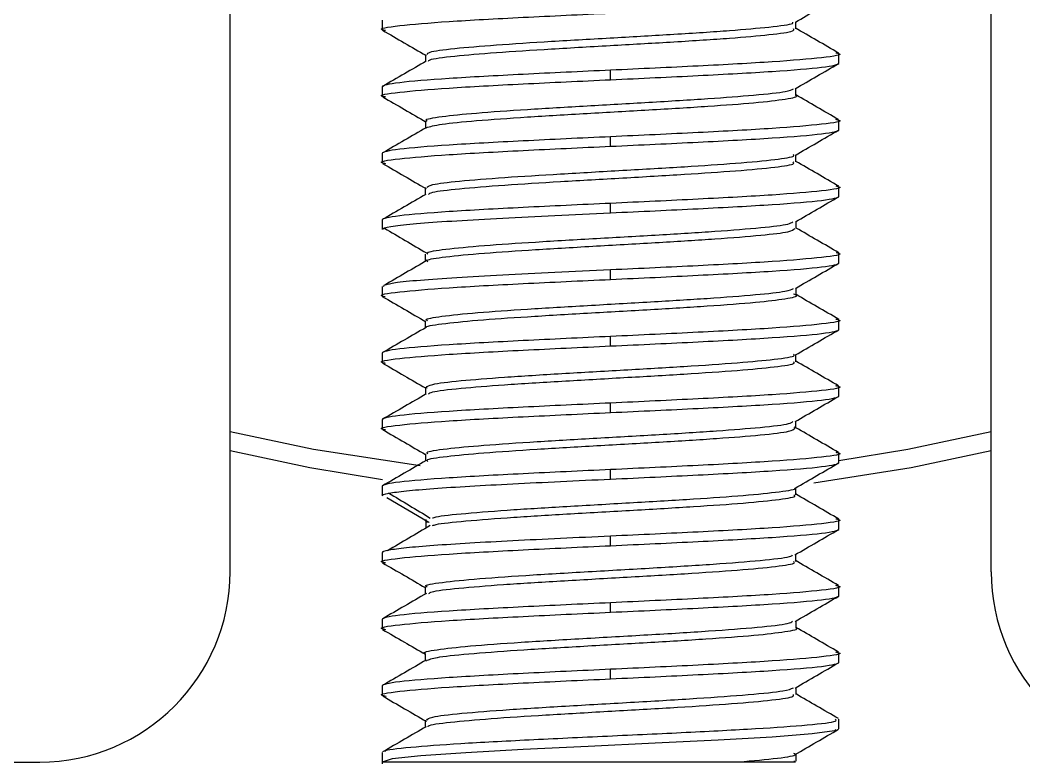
# Model space of a CAD drawing. Header units: millimetres. Extents: x 2 to 418, y 2 to 295.
# Drawn here: x 251.463 to 253.221, y 73.921 to 75.224 of the extents above; entities that cross this region are included whole.
import ezdxf

# ---------------------------------------------------------------- set-up
doc = ezdxf.new("R2010")
doc.units = ezdxf.units.MM

msp = doc.modelspace()

# ---------------------------------------------------------------- linework, layer by layer
at = {"color": 7, "linetype": 'Continuous', "lineweight": 25}
for p, q in [((251.83051, 74.25731), (251.83051, 78.42398)), ((253.16384, 74.25731), (253.16384, 78.42398)), ((252.09718, 75.22397), (252.09718, 75.20731)), ((252.82189, 75.20888), (252.82189, 75.22133)), ((252.1726, 75.16404), (252.1726, 75.15152)), ((252.89718, 75.14898), (252.89718, 75.16564)), ((252.49718, 75.11981), (252.49718, 75.13648)), ((252.09718, 75.10731), (252.09718, 75.09064)), ((252.82169, 75.0922), (252.82169, 75.10471)), ((252.17261, 75.04741), (252.17261, 75.03495)), ((252.89718, 75.03231), (252.89718, 75.04898)), ((252.49718, 75.00314), (252.49718, 75.01981)), ((252.09718, 74.99064), (252.09718, 74.97398)), ((252.82187, 74.97561), (252.82187, 74.98813)), ((252.17232, 74.93082), (252.17232, 74.91826)), ((252.89718, 74.91564), (252.89718, 74.93231)), ((252.49718, 74.88648), (252.49718, 74.90314)), ((252.09718, 74.87398), (252.09718, 74.85731)), ((252.82212, 74.85893), (252.82212, 74.87144)), ((252.1723, 74.81396), (252.1723, 74.80125)), ((252.89718, 74.79898), (252.89718, 74.81564)), ((252.49718, 74.76981), (252.49718, 74.78648)), ((252.09718, 74.75731), (252.09718, 74.74064)), ((252.09892, 74.75905), (252.10003, 74.75731)), ((252.82212, 74.7422), (252.82212, 74.75478)), ((252.17231, 74.69731), (252.17231, 74.68481)), ((252.89718, 74.68231), (252.89718, 74.69898)), ((252.49718, 74.65314), (252.49718, 74.66981)), ((252.09718, 74.64064), (252.09718, 74.62398)), ((252.82189, 74.62549), (252.82189, 74.638)), ((252.89718, 74.56564), (252.89718, 74.58231)), ((252.1726, 74.58071), (252.1726, 74.56819)), ((252.17589, 74.57899), (252.17288, 74.57981)), ((252.49718, 74.53648), (252.49718, 74.55314)), ((252.09718, 74.52398), (252.09718, 74.50731)), ((252.82169, 74.50891), (252.82169, 74.52137)), ((252.82138, 74.50979), (252.8185, 74.51058)), ((252.17261, 74.4641), (252.17261, 74.4516)), ((252.89718, 74.44898), (252.89718, 74.46564)), ((252.49718, 74.41981), (252.49718, 74.43648)), ((252.09718, 74.40731), (252.09718, 74.39064)), ((252.82187, 74.39224), (252.82187, 74.4048)), ((252.17876, 74.34376), (252.10521, 74.38713)), ((252.17332, 74.34891), (252.17332, 74.3354)), ((252.89154, 74.35033), (252.89718, 74.34898)), ((252.89718, 74.33231), (252.89718, 74.34898)), ((252.49718, 74.30314), (252.49718, 74.31981)), ((252.09718, 74.29064), (252.09718, 74.27398)), ((252.82187, 74.27555), (252.82187, 74.28813)), ((252.10315, 74.27255), (252.09718, 74.27398)), ((252.17227, 74.23067), (252.17227, 74.21824)), ((252.89129, 74.23372), (252.89718, 74.23231)), ((252.89718, 74.21564), (252.89718, 74.23231)), ((252.49718, 74.18648), (252.49718, 74.20314)), ((252.09718, 74.17398), (252.09718, 74.15731)), ((252.82203, 74.15896), (252.82203, 74.17138)), ((252.10342, 74.15582), (252.09718, 74.15731)), ((252.17251, 74.11406), (252.17251, 74.10169)), ((252.89115, 74.11709), (252.89718, 74.11564)), ((252.89718, 74.09898), (252.89718, 74.11564)), ((252.17514, 74.10064), (252.17304, 74.10173)), ((252.49718, 74.06981), (252.49718, 74.08648)), ((252.09718, 74.05731), (252.09718, 74.04064)), ((252.82195, 74.0422), (252.82195, 74.05468)), ((252.17223, 73.99739), (252.17223, 73.9848)), ((252.89718, 73.98231), (252.89718, 73.99898)), ((252.09718, 73.94065), (252.09718, 73.92064)), ((252.82193, 73.92559), (252.82193, 73.93817)), ((250.76384, 73.92398), (251.49718, 73.92398)), ((252.82054, 73.92398), (252.81822, 73.92567))]:
    msp.add_line(p, q, dxfattribs=at)
at = {"color": 7, "linetype": 'Continuous', "lineweight": 25, "flags": 128}
for points in [[(251.83051, 74.50352), (251.97655, 74.47222), (252.16326, 74.44372)], [(252.89718, 74.45235), (253.0178, 74.47222), (253.16384, 74.50352)], [(252.09774, 74.41861), (251.97043, 74.43945), (251.83051, 74.46924)], [(253.16384, 74.46924), (253.02392, 74.43945), (252.85339, 74.41286)], [(252.89176, 73.98082), (252.88949, 73.97866), (252.84994, 73.9732), (252.78002, 73.96773), (252.68573, 73.96226), (252.57521, 73.95679), (252.45797, 73.95132), (252.3441, 73.94585), (252.24342, 73.94038), (252.16459, 73.93491), (252.1144, 73.92945), (252.09718, 73.92398), (252.09718, 73.92398)]]:
    msp.add_lwpolyline(points, dxfattribs=at)
at = {"color": 7, "linetype": 'Continuous', "lineweight": 25}
for centre, start, end in [((251.49718, 74.25731), 270, 0), ((253.49718, 74.25731), 180, 270)]:
    msp.add_arc(centre, 0.33333, start, end, dxfattribs=at)
for points, knots in [([(252.82073, 75.22066), (252.83341, 75.22801), (252.85877, 75.24273), (252.88414, 75.25744), (252.89683, 75.26479)], [0, 0, 0, 0, 0.499896, 1, 1, 1, 1]), ([(252.10287, 75.20595), (252.1007, 75.2064), (252.08695, 75.20929), (252.12138, 75.2146), (252.20607, 75.22189), (252.34034, 75.22919), (252.4449, 75.23405), (252.49718, 75.23648)], [0, 0, 0, 0, 0.0446422, 0.2834817, 0.5223211, 0.7611606, 1, 1, 1, 1]), ([(252.17617, 75.16394), (252.17638, 75.16536), (252.17692, 75.16892), (252.21881, 75.17455), (252.29392, 75.18085), (252.39174, 75.18713), (252.50192, 75.19342), (252.61169, 75.1997), (252.70844, 75.20596), (252.77883, 75.21226), (252.81713, 75.21713), (252.81672, 75.21996), (252.81662, 75.22066)], [0, 0, 0, 0, 0.0750839, 0.1887145, 0.297284, 0.4087439, 0.520806, 0.6289147, 0.7426903, 0.8502826, 0.9631742, 1, 1, 1, 1]), ([(252.09769, 75.20648), (252.11037, 75.19913), (252.13572, 75.18442), (252.16107, 75.1697), (252.17375, 75.16234)], [0, 0, 0, 0, 0.50010903, 1, 1, 1, 1]), ([(252.17812, 75.15235), (252.17848, 75.15319), (252.17975, 75.15617), (252.21933, 75.16122), (252.29377, 75.16752), (252.39178, 75.17379), (252.50189, 75.18008), (252.61174, 75.18637), (252.70828, 75.19263), (252.77941, 75.19892), (252.81956, 75.20435), (252.81803, 75.20773), (252.81747, 75.20897)], [0, 0, 0, 0, 0.0443167, 0.1581616, 0.266936, 0.3786062, 0.4908796, 0.5991923, 0.7131826, 0.8209779, 0.9340825, 1, 1, 1, 1]), ([(252.89664, 75.16645), (252.88393, 75.17382), (252.85854, 75.18854), (252.83314, 75.20328), (252.82045, 75.21065)], [0, 0, 0, 0, 0.5001912, 1, 1, 1, 1]), ([(252.89159, 75.16698), (252.89371, 75.16653), (252.90739, 75.16366), (252.87295, 75.15835), (252.78829, 75.15106), (252.65401, 75.14377), (252.54945, 75.13891), (252.49718, 75.13648)], [0, 0, 0, 0, 0.0438341, 0.2828756, 0.5219171, 0.7609585, 1, 1, 1, 1]), ([(252.17406, 75.15237), (252.16138, 75.14501), (252.13599, 75.13026), (252.11061, 75.11554), (252.09791, 75.10817)], [0, 0, 0, 0, 0.4998179, 1, 1, 1, 1]), ([(252.49718, 75.11981), (252.54954, 75.12224), (252.60187, 75.12467), (252.69862, 75.12953), (252.74299, 75.13196), (252.81704, 75.13682), (252.84669, 75.13925), (252.88676, 75.14412), (252.89718, 75.14655), (252.89718, 75.14898)], [0, 0, 0, 0, 0.25, 0.25, 0.5, 0.5, 0.75, 0.75, 1, 1, 1, 1]), ([(252.82043, 75.10398), (252.8331, 75.11133), (252.85844, 75.12605), (252.8838, 75.14076), (252.89648, 75.14812)], [0, 0, 0, 0, 0.4998799, 1, 1, 1, 1]), ([(252.49718, 75.13648), (252.44482, 75.13405), (252.39248, 75.13162), (252.29573, 75.12675), (252.25136, 75.12432), (252.17731, 75.11946), (252.14766, 75.11703), (252.10759, 75.11217), (252.09718, 75.10974), (252.09718, 75.10731)], [0, 0, 0, 0, 0.25, 0.25, 0.5, 0.5, 0.75, 0.75, 1, 1, 1, 1]), ([(252.10326, 75.08919), (252.10093, 75.08967), (252.08693, 75.09259), (252.12131, 75.09794), (252.20609, 75.10523), (252.34034, 75.11252), (252.4449, 75.11738), (252.49718, 75.11981)], [0, 0, 0, 0, 0.0475767, 0.2856825, 0.5237884, 0.7618942, 1, 1, 1, 1]), ([(252.17585, 75.04732), (252.17486, 75.04784), (252.16979, 75.05051), (252.1973, 75.05524), (252.25864, 75.06154), (252.34793, 75.0678), (252.45481, 75.0741), (252.56633, 75.08038), (252.66959, 75.08665), (252.75277, 75.09294), (252.80713, 75.09872), (252.81435, 75.10244), (252.81741, 75.10402)], [0, 0, 0, 0, 0.0274833, 0.141336, 0.249099, 0.3618012, 0.4724534, 0.5818172, 0.6952279, 0.8026965, 0.9163202, 1, 1, 1, 1]), ([(252.17407, 75.03564), (252.18086, 75.03776), (252.19418, 75.04193), (252.25959, 75.0482), (252.34769, 75.05447), (252.45485, 75.06076), (252.56641, 75.06704), (252.66921, 75.07331), (252.75416, 75.07961), (252.80615, 75.08586), (252.82723, 75.09012), (252.82137, 75.09223), (252.82121, 75.09228)], [0, 0, 0, 0, 0.1123814, 0.2202453, 0.333053, 0.4438088, 0.553275, 0.6667919, 0.7743611, 0.8880912, 0.9969503, 1, 1, 1, 1]), ([(252.89641, 75.04987), (252.88371, 75.05724), (252.85881, 75.07169), (252.8339, 75.08615), (252.82169, 75.09324)], [0, 0, 0, 0, 0.50970065, 1, 1, 1, 1]), ([(252.09802, 75.08971), (252.1107, 75.08236), (252.13606, 75.06765), (252.16141, 75.05293), (252.17408, 75.04557)], [0, 0, 0, 0, 0.5001325, 1, 1, 1, 1]), ([(252.8912, 75.05041), (252.89348, 75.04993), (252.90741, 75.04702), (252.87302, 75.04169), (252.78827, 75.03439), (252.65401, 75.0271), (252.54945, 75.02224), (252.49718, 75.01981)], [0, 0, 0, 0, 0.0467766, 0.2850825, 0.5233883, 0.7616942, 1, 1, 1, 1]), ([(252.17393, 75.03572), (252.16124, 75.02835), (252.13586, 75.01361), (252.11048, 74.99889), (252.09778, 74.99152)], [0, 0, 0, 0, 0.49984123, 1, 1, 1, 1]), ([(252.49718, 75.00314), (252.54954, 75.00557), (252.60187, 75.008), (252.69862, 75.01287), (252.74299, 75.0153), (252.81704, 75.02016), (252.84669, 75.02259), (252.88676, 75.02745), (252.89718, 75.02988), (252.89718, 75.03231)], [0, 0, 0, 0, 0.25, 0.25, 0.5, 0.5, 0.75, 0.75, 1, 1, 1, 1]), ([(252.8203, 74.98722), (252.83297, 74.99458), (252.85833, 75.0093), (252.8837, 75.02401), (252.89639, 75.03137)], [0, 0, 0, 0, 0.49985828, 1, 1, 1, 1]), ([(252.49718, 75.01981), (252.44482, 75.01738), (252.39248, 75.01495), (252.29573, 75.01009), (252.25136, 75.00766), (252.17731, 75.0028), (252.14766, 75.00037), (252.10759, 74.9955), (252.09718, 74.99307), (252.09718, 74.99064)], [0, 0, 0, 0, 0.25, 0.25, 0.5, 0.5, 0.75, 0.75, 1, 1, 1, 1]), ([(252.10317, 74.97254), (252.10088, 74.97302), (252.08694, 74.97593), (252.12132, 74.98127), (252.20608, 74.98856), (252.34034, 74.99585), (252.4449, 75.00071), (252.49718, 75.00314)], [0, 0, 0, 0, 0.0469337, 0.2852002, 0.5234668, 0.7617334, 1, 1, 1, 1]), ([(252.17525, 74.93072), (252.17678, 74.93249), (252.18007, 74.9363), (252.22954, 74.94222), (252.30687, 74.94847), (252.40864, 74.95477), (252.51935, 74.96105), (252.6273, 74.96733), (252.72164, 74.97362), (252.78812, 74.97988), (252.82124, 74.98503), (252.81814, 74.98805), (252.81713, 74.98903)], [0, 0, 0, 0, 0.0908567, 0.195346, 0.3057049, 0.4117594, 0.5196665, 0.6290977, 0.7339777, 0.8446878, 0.949546, 1, 1, 1, 1]), ([(252.09772, 74.97306), (252.11042, 74.96571), (252.1358, 74.951), (252.16118, 74.93628), (252.17386, 74.92892)], [0, 0, 0, 0, 0.5001446, 1, 1, 1, 1]), ([(252.1782, 74.91885), (252.17955, 74.92013), (252.18303, 74.92345), (252.2299, 74.92888), (252.30678, 74.93514), (252.40866, 74.94144), (252.51934, 74.94771), (252.6273, 74.954), (252.72164, 74.96029), (252.78812, 74.96654), (252.82124, 74.9717), (252.81814, 74.97472), (252.81713, 74.9757)], [0, 0, 0, 0, 0.0675342, 0.17470398, 0.28789402, 0.39666918, 0.50734437, 0.61958287, 0.72715335, 0.84070353, 0.94825168, 1, 1, 1, 1]), ([(252.89689, 74.9331), (252.88419, 74.94046), (252.85919, 74.95497), (252.83418, 74.96948), (252.82187, 74.97663)], [0, 0, 0, 0, 0.5078571, 1, 1, 1, 1]), ([(252.89164, 74.93364), (252.89374, 74.93319), (252.90739, 74.93032), (252.87294, 74.92502), (252.78829, 74.91773), (252.65401, 74.91044), (252.54945, 74.90557), (252.49718, 74.90314)], [0, 0, 0, 0, 0.043502, 0.2826265, 0.521751, 0.7608755, 1, 1, 1, 1]), ([(252.1734, 74.91888), (252.1607, 74.91151), (252.13529, 74.89678), (252.10989, 74.88205), (252.09719, 74.87469)], [0, 0, 0, 0, 0.4998457, 1, 1, 1, 1]), ([(252.49718, 74.88648), (252.54954, 74.88891), (252.60187, 74.89134), (252.69862, 74.8962), (252.74299, 74.89863), (252.81704, 74.90349), (252.84669, 74.90592), (252.88676, 74.91078), (252.89718, 74.91321), (252.89718, 74.91564)], [0, 0, 0, 0, 0.25, 0.25, 0.5, 0.5, 0.75, 0.75, 1, 1, 1, 1]), ([(252.49718, 74.90314), (252.44482, 74.90071), (252.39248, 74.89828), (252.29573, 74.89342), (252.25136, 74.89099), (252.17731, 74.88613), (252.14766, 74.8837), (252.10759, 74.87884), (252.09718, 74.87641), (252.09718, 74.87398)], [0, 0, 0, 0, 0.25, 0.25, 0.5, 0.5, 0.75, 0.75, 1, 1, 1, 1]), ([(252.82074, 74.87064), (252.83343, 74.878), (252.85881, 74.89272), (252.88421, 74.90743), (252.89691, 74.91479)], [0, 0, 0, 0, 0.4998622, 1, 1, 1, 1]), ([(252.10003, 74.85731), (252.09929, 74.85789), (252.09661, 74.85999), (252.11718, 74.86362), (252.16025, 74.86819), (252.22519, 74.87276), (252.30613, 74.87733), (252.3987, 74.88191), (252.46435, 74.88495), (252.49718, 74.88648)], [0, 0, 0, 0, 0.0594815, 0.2162346, 0.3729877, 0.5297408, 0.6864938, 0.8432469, 1, 1, 1, 1]), ([(252.17669, 74.81387), (252.17573, 74.81481), (252.17267, 74.81779), (252.20518, 74.8229), (252.27006, 74.82916), (252.36435, 74.83546), (252.47183, 74.84172), (252.58271, 74.84801), (252.68472, 74.8543), (252.76305, 74.86056), (252.81012, 74.86602), (252.81443, 74.86937), (252.81612, 74.87068)], [0, 0, 0, 0, 0.04954019, 0.15712594, 0.27087076, 0.37863604, 0.49066668, 0.60168249, 0.71032263, 0.82371256, 0.93096233, 1, 1, 1, 1]), ([(252.10097, 74.85949), (252.11306, 74.85238), (252.13763, 74.83794), (252.16225, 74.8235), (252.17475, 74.81617)], [0, 0, 0, 0, 0.4923482, 1, 1, 1, 1]), ([(252.17669, 74.80054), (252.17573, 74.80148), (252.17267, 74.80446), (252.20518, 74.80956), (252.27006, 74.81582), (252.36435, 74.82212), (252.47182, 74.82839), (252.58274, 74.83468), (252.68462, 74.84096), (252.76344, 74.84723), (252.81359, 74.85325), (252.81785, 74.85716), (252.81989, 74.85903)], [0, 0, 0, 0, 0.0481148, 0.1526051, 0.2630773, 0.367742, 0.4765493, 0.584371, 0.6898854, 0.8000129, 0.9041769, 1, 1, 1, 1]), ([(252.89718, 74.81634), (252.88447, 74.82371), (252.85945, 74.8382), (252.83443, 74.85271), (252.82212, 74.85985)], [0, 0, 0, 0, 0.5080224, 1, 1, 1, 1]), ([(252.89206, 74.81687), (252.89398, 74.81646), (252.90737, 74.81362), (252.87286, 74.80835), (252.78831, 74.80106), (252.654, 74.79377), (252.54945, 74.78891), (252.49718, 74.78648)], [0, 0, 0, 0, 0.0403388, 0.2802541, 0.5201694, 0.7600847, 1, 1, 1, 1]), ([(252.17581, 74.80329), (252.1632, 74.79595), (252.13798, 74.78127), (252.11273, 74.76659), (252.1001, 74.75925)], [0, 0, 0, 0, 0.49993418, 1, 1, 1, 1]), ([(252.49718, 74.76981), (252.54954, 74.77224), (252.60187, 74.77467), (252.69862, 74.77953), (252.74299, 74.78196), (252.81704, 74.78682), (252.84669, 74.78925), (252.88676, 74.79412), (252.89718, 74.79655), (252.89718, 74.79898)], [0, 0, 0, 0, 0.25, 0.25, 0.5, 0.5, 0.75, 0.75, 1, 1, 1, 1]), ([(252.82094, 74.75409), (252.83364, 74.76146), (252.85906, 74.7762), (252.88447, 74.79092), (252.89718, 74.79829)], [0, 0, 0, 0, 0.4998286, 1, 1, 1, 1]), ([(252.49718, 74.78648), (252.46434, 74.78495), (252.39868, 74.78191), (252.30618, 74.77733), (252.22502, 74.77276), (252.16092, 74.76819), (252.11706, 74.76385), (252.10685, 74.76104), (252.10218, 74.75975)], [0, 0, 0, 0, 0.1710611, 0.3421223, 0.5131834, 0.6842445, 0.8553057, 1, 1, 1, 1]), ([(252.10229, 74.73942), (252.10036, 74.73983), (252.08698, 74.74267), (252.12149, 74.74794), (252.20604, 74.75523), (252.34035, 74.76252), (252.4449, 74.76738), (252.49718, 74.76981)], [0, 0, 0, 0, 0.0402753, 0.2802065, 0.5201376, 0.7600688, 1, 1, 1, 1]), ([(252.09715, 74.73995), (252.10985, 74.73259), (252.13526, 74.71787), (252.16067, 74.70313), (252.17337, 74.69576)], [0, 0, 0, 0, 0.5001529, 1, 1, 1, 1]), ([(252.1742, 74.68569), (252.17414, 74.68573), (252.17137, 74.68781), (252.19994, 74.692), (252.25819, 74.69826), (252.35, 74.70456), (252.456, 74.71083), (252.56736, 74.71712), (252.67092, 74.72341), (252.75494, 74.72967), (252.80674, 74.73596), (252.82857, 74.74068), (252.81923, 74.74336), (252.81734, 74.7439)], [0, 0, 0, 0, 0.0021369, 0.1068234, 0.21754, 0.3233253, 0.4319269, 0.5411152, 0.6464516, 0.7573095, 0.8621427, 0.9721392, 1, 1, 1, 1]), ([(252.17649, 74.69723), (252.17528, 74.69787), (252.17019, 74.70054), (252.1988, 74.70534), (252.25849, 74.71159), (252.34992, 74.71789), (252.45605, 74.72416), (252.56727, 74.73045), (252.67125, 74.73674), (252.75368, 74.743), (252.80683, 74.74881), (252.81429, 74.7525), (252.81763, 74.75415)], [0, 0, 0, 0, 0.0336073, 0.1406674, 0.2538944, 0.3620783, 0.4731424, 0.5848064, 0.6925312, 0.8059027, 0.9131129, 1, 1, 1, 1]), ([(252.89699, 74.69979), (252.88429, 74.70715), (252.85933, 74.72161), (252.83437, 74.73608), (252.82212, 74.74318)], [0, 0, 0, 0, 0.5089345, 1, 1, 1, 1]), ([(252.89156, 74.70032), (252.89369, 74.69987), (252.90739, 74.69699), (252.87296, 74.69169), (252.78829, 74.68439), (252.65401, 74.6771), (252.54945, 74.67224), (252.49718, 74.66981)], [0, 0, 0, 0, 0.0440667, 0.28305, 0.5220334, 0.7610167, 1, 1, 1, 1]), ([(252.49718, 74.66981), (252.44482, 74.66738), (252.39248, 74.66495), (252.29573, 74.66009), (252.25136, 74.65766), (252.17731, 74.6528), (252.14766, 74.65037), (252.10759, 74.6455), (252.09718, 74.64307), (252.09718, 74.64064)], [0, 0, 0, 0, 0.25, 0.25, 0.5, 0.5, 0.75, 0.75, 1, 1, 1, 1]), ([(252.1738, 74.68567), (252.16111, 74.67831), (252.13572, 74.66359), (252.11033, 74.64888), (252.09763, 74.64152)], [0, 0, 0, 0, 0.49985252, 1, 1, 1, 1]), ([(252.49718, 74.65314), (252.54954, 74.65557), (252.60187, 74.658), (252.69862, 74.66287), (252.74299, 74.6653), (252.81704, 74.67016), (252.84669, 74.67259), (252.88676, 74.67745), (252.89718, 74.67988), (252.89718, 74.68231)], [0, 0, 0, 0, 0.25, 0.25, 0.5, 0.5, 0.75, 0.75, 1, 1, 1, 1]), ([(252.82079, 74.63736), (252.83349, 74.64473), (252.85888, 74.65947), (252.88428, 74.6742), (252.89698, 74.68156)], [0, 0, 0, 0, 0.4998499, 1, 1, 1, 1]), ([(252.10298, 74.62259), (252.10077, 74.62305), (252.08695, 74.62594), (252.12136, 74.63127), (252.20607, 74.63856), (252.34034, 74.64585), (252.4449, 74.65071), (252.49718, 74.65314)], [0, 0, 0, 0, 0.0454694, 0.2841021, 0.5227347, 0.7613674, 1, 1, 1, 1]), ([(252.17457, 74.58062), (252.17629, 74.58238), (252.1801, 74.58629), (252.22929, 74.59228), (252.30908, 74.59857), (252.40948, 74.60484), (252.52063, 74.61113), (252.62909, 74.61741), (252.72236, 74.62368), (252.78843, 74.62998), (252.82229, 74.63504), (252.81862, 74.63804), (252.81757, 74.6389)], [0, 0, 0, 0, 0.0910139, 0.20176315, 0.30658876, 0.41621885, 0.52385479, 0.63023754, 0.74055683, 0.84509601, 0.95562252, 1, 1, 1, 1]), ([(252.09771, 74.62313), (252.11041, 74.61576), (252.13537, 74.60128), (252.16033, 74.58679), (252.1726, 74.57966)], [0, 0, 0, 0, 0.5086209, 1, 1, 1, 1]), ([(252.17814, 74.56901), (252.17956, 74.5702), (252.18353, 74.57354), (252.2297, 74.57894), (252.30897, 74.58524), (252.40951, 74.5915), (252.52062, 74.5978), (252.62909, 74.60408), (252.72236, 74.61035), (252.78843, 74.61664), (252.82229, 74.6217), (252.81862, 74.62471), (252.81757, 74.62557)], [0, 0, 0, 0, 0.0632506, 0.1773825, 0.2854098, 0.3983883, 0.5093118, 0.6189438, 0.7326326, 0.8403647, 0.9542671, 1, 1, 1, 1]), ([(252.89646, 74.58322), (252.88377, 74.59058), (252.85891, 74.605), (252.83406, 74.61942), (252.82189, 74.62648)], [0, 0, 0, 0, 0.51050661, 1, 1, 1, 1]), ([(252.89114, 74.58375), (252.89345, 74.58327), (252.90741, 74.58036), (252.87304, 74.57502), (252.78826, 74.56773), (252.65401, 74.56044), (252.54945, 74.55557), (252.49718, 74.55314)], [0, 0, 0, 0, 0.0471893, 0.285392, 0.5235947, 0.7617973, 1, 1, 1, 1]), ([(252.17407, 74.56904), (252.16139, 74.56168), (252.13604, 74.54696), (252.11067, 74.53225), (252.09799, 74.52489)], [0, 0, 0, 0, 0.4998628, 1, 1, 1, 1]), ([(252.49718, 74.53648), (252.54954, 74.53891), (252.60187, 74.54134), (252.69862, 74.5462), (252.74299, 74.54863), (252.81704, 74.55349), (252.84669, 74.55592), (252.88676, 74.56078), (252.89718, 74.56321), (252.89718, 74.56564)], [0, 0, 0, 0, 0.25, 0.25, 0.5, 0.5, 0.75, 0.75, 1, 1, 1, 1]), ([(252.8203, 74.52056), (252.83299, 74.52793), (252.85837, 74.54267), (252.88375, 74.5574), (252.89644, 74.56476)], [0, 0, 0, 0, 0.4998336, 1, 1, 1, 1]), ([(252.49718, 74.55314), (252.44482, 74.55071), (252.39248, 74.54828), (252.29573, 74.54342), (252.25136, 74.54099), (252.17731, 74.53613), (252.14766, 74.5337), (252.10759, 74.52884), (252.09718, 74.52641), (252.09718, 74.52398)], [0, 0, 0, 0, 0.25, 0.25, 0.5, 0.5, 0.75, 0.75, 1, 1, 1, 1]), ([(252.10299, 74.50592), (252.10077, 74.50638), (252.08695, 74.50928), (252.12136, 74.5146), (252.20607, 74.52189), (252.34034, 74.52919), (252.4449, 74.53405), (252.49718, 74.53648)], [0, 0, 0, 0, 0.0455891, 0.2841918, 0.5227945, 0.7613973, 1, 1, 1, 1]), ([(252.17687, 74.46402), (252.17584, 74.46488), (252.17224, 74.46789), (252.20538, 74.47296), (252.27205, 74.47926), (252.36474, 74.48551), (252.47341, 74.49181), (252.58437, 74.49808), (252.68531, 74.50437), (252.76409, 74.51066), (252.81103, 74.51607), (252.81485, 74.5194), (252.81621, 74.52059)], [0, 0, 0, 0, 0.0459803, 0.1597884, 0.2674864, 0.3812344, 0.4905457, 0.6017664, 0.7145581, 0.8226588, 0.9367687, 1, 1, 1, 1]), ([(252.09791, 74.50645), (252.1106, 74.49909), (252.13551, 74.48464), (252.16041, 74.47018), (252.17261, 74.46309)], [0, 0, 0, 0, 0.5098636, 1, 1, 1, 1]), ([(252.17687, 74.45069), (252.17584, 74.45155), (252.17224, 74.45456), (252.20538, 74.45963), (252.27205, 74.46592), (252.36474, 74.47218), (252.4734, 74.47848), (252.5844, 74.48475), (252.6852, 74.49104), (252.76451, 74.49732), (252.81455, 74.50332), (252.81815, 74.50723), (252.81977, 74.509)], [0, 0, 0, 0, 0.0446028, 0.1550016, 0.2594732, 0.3698136, 0.4758502, 0.583739, 0.6931518, 0.798014, 0.9087055, 1, 1, 1, 1]), ([(252.89648, 74.46649), (252.8838, 74.47385), (252.85887, 74.48831), (252.83394, 74.50279), (252.82169, 74.5099)], [0, 0, 0, 0, 0.5086408, 1, 1, 1, 1]), ([(252.8914, 74.46703), (252.8936, 74.46657), (252.9074, 74.46367), (252.87299, 74.45835), (252.78828, 74.45106), (252.65401, 74.44377), (252.54945, 74.43891), (252.49718, 74.43648)], [0, 0, 0, 0, 0.0452951, 0.2839713, 0.5226475, 0.7613238, 1, 1, 1, 1]), ([(252.17374, 74.45226), (252.16106, 74.4449), (252.13571, 74.43018), (252.11035, 74.41547), (252.09767, 74.40811)], [0, 0, 0, 0, 0.4998866, 1, 1, 1, 1]), ([(252.49718, 74.41981), (252.54954, 74.42224), (252.60187, 74.42467), (252.69862, 74.42953), (252.74299, 74.43196), (252.81704, 74.43682), (252.84669, 74.43925), (252.88676, 74.44412), (252.89718, 74.44655), (252.89718, 74.44898)], [0, 0, 0, 0, 0.25, 0.25, 0.5, 0.5, 0.75, 0.75, 1, 1, 1, 1]), ([(252.82043, 74.40397), (252.83313, 74.41134), (252.85852, 74.42608), (252.88392, 74.4408), (252.89662, 74.44817)], [0, 0, 0, 0, 0.4998115, 1, 1, 1, 1]), ([(252.49718, 74.43648), (252.44482, 74.43405), (252.39248, 74.43162), (252.29573, 74.42675), (252.25136, 74.42432), (252.17731, 74.41946), (252.14766, 74.41703), (252.10759, 74.41217), (252.09718, 74.40974), (252.09718, 74.40731)], [0, 0, 0, 0, 0.25, 0.25, 0.5, 0.5, 0.75, 0.75, 1, 1, 1, 1]), ([(252.09804, 74.39064), (252.09776, 74.39078), (252.0946, 74.39228), (252.10702, 74.39516), (252.13627, 74.39927), (252.18513, 74.40337), (252.24867, 74.40748), (252.32447, 74.41159), (252.40866, 74.4157), (252.46767, 74.41844), (252.49718, 74.41981)], [0, 0, 0, 0, 0.0138484, 0.1547272, 0.295606, 0.4364848, 0.5773636, 0.7182424, 0.8591212, 1, 1, 1, 1]), ([(252.10806, 74.39563), (252.12022, 74.3883), (252.14456, 74.37364), (252.16896, 74.35898), (252.18117, 74.35165)], [0, 0, 0, 0, 0.5000181, 1, 1, 1, 1]), ([(252.18506, 74.33832), (252.18685, 74.33901), (252.19393, 74.34174), (252.24157, 74.3466), (252.32238, 74.35286), (252.42693, 74.35916), (252.53786, 74.36542), (252.64421, 74.37172), (252.73532, 74.378), (252.79581, 74.38427), (252.8238, 74.38904), (252.81898, 74.3917), (252.81785, 74.39232)], [0, 0, 0, 0, 0.03834476, 0.15150612, 0.27114573, 0.38449591, 0.50233252, 0.61910169, 0.73337208, 0.85263841, 0.96544637, 1, 1, 1, 1]), ([(252.18514, 74.35168), (252.18691, 74.35236), (252.19399, 74.35508), (252.24158, 74.35993), (252.32238, 74.36619), (252.42693, 74.37249), (252.53788, 74.37876), (252.64414, 74.38505), (252.73559, 74.39133), (252.79476, 74.3976), (252.82269, 74.40181), (252.81999, 74.4039), (252.81992, 74.40396)], [0, 0, 0, 0, 0.0391374, 0.1560247, 0.2796035, 0.3966859, 0.5184023, 0.6390162, 0.757049, 0.8802423, 0.9967646, 1, 1, 1, 1]), ([(252.89687, 74.34979), (252.88418, 74.35714), (252.85881, 74.37185), (252.83344, 74.38657), (252.82076, 74.39393)], [0, 0, 0, 0, 0.500107, 1, 1, 1, 1]), ([(252.18119, 74.33832), (252.16876, 74.33099), (252.1439, 74.31632), (252.11898, 74.30165), (252.10652, 74.29432)], [0, 0, 0, 0, 0.4999564, 1, 1, 1, 1]), ([(252.89154, 74.35033), (252.89368, 74.34988), (252.9074, 74.347), (252.87296, 74.34169), (252.78829, 74.33439), (252.65401, 74.3271), (252.54945, 74.32224), (252.49718, 74.31981)], [0, 0, 0, 0, 0.0441943, 0.2831457, 0.5220972, 0.7610486, 1, 1, 1, 1]), ([(252.49718, 74.31981), (252.46767, 74.31844), (252.40866, 74.3157), (252.32447, 74.31159), (252.24867, 74.30748), (252.18513, 74.30337), (252.13627, 74.29927), (252.10702, 74.29516), (252.0946, 74.29228), (252.09776, 74.29078), (252.09804, 74.29064)], [0, 0, 0, 0, 0.1408788, 0.2817576, 0.4226364, 0.5635152, 0.704394, 0.8452728, 0.9861516, 1, 1, 1, 1]), ([(252.49718, 74.30314), (252.54954, 74.30557), (252.60187, 74.308), (252.69862, 74.31287), (252.74299, 74.3153), (252.81704, 74.32016), (252.84669, 74.32259), (252.88676, 74.32745), (252.89718, 74.32988), (252.89718, 74.33231)], [0, 0, 0, 0, 0.25, 0.25, 0.5, 0.5, 0.75, 0.75, 1, 1, 1, 1]), ([(252.82001, 74.28705), (252.83274, 74.29444), (252.85821, 74.30922), (252.88369, 74.32399), (252.89643, 74.33138)], [0, 0, 0, 0, 0.4997999, 1, 1, 1, 1]), ([(252.10315, 74.27255), (252.10087, 74.27302), (252.08694, 74.27593), (252.12133, 74.28127), (252.20608, 74.28856), (252.34034, 74.29585), (252.4449, 74.30071), (252.49718, 74.30314)], [0, 0, 0, 0, 0.0467804, 0.2850853, 0.5233902, 0.7616951, 1, 1, 1, 1]), ([(252.17574, 74.23073), (252.17455, 74.23125), (252.16841, 74.23396), (252.19866, 74.23887), (252.26217, 74.2454), (252.35899, 74.25199), (252.47149, 74.25851), (252.58758, 74.2651), (252.69249, 74.27163), (252.77204, 74.2782), (252.8144, 74.28343), (252.81547, 74.28647), (252.81577, 74.28733)], [0, 0, 0, 0, 0.0278181, 0.1435942, 0.2595508, 0.3752125, 0.4912194, 0.6068782, 0.7228364, 0.8386055, 0.9544374, 1, 1, 1, 1]), ([(252.09767, 74.27308), (252.11042, 74.26569), (252.13529, 74.25129), (252.16015, 74.23686), (252.17227, 74.22983)], [0, 0, 0, 0, 0.5127427, 1, 1, 1, 1]), ([(252.17895, 74.2193), (252.17995, 74.22032), (252.18304, 74.22345), (252.22736, 74.22869), (252.30586, 74.23505), (252.40773, 74.24139), (252.51985, 74.24775), (252.62921, 74.25408), (252.72386, 74.26045), (252.7899, 74.26678), (252.82268, 74.27186), (252.8186, 74.2748), (252.81744, 74.27563)], [0, 0, 0, 0, 0.0540747, 0.1668243, 0.2794834, 0.3922739, 0.5048927, 0.6177096, 0.7303067, 0.8431323, 0.9557304, 1, 1, 1, 1]), ([(252.89654, 74.23328), (252.88381, 74.24065), (252.85837, 74.2554), (252.83293, 74.27016), (252.82021, 74.27754)], [0, 0, 0, 0, 0.5001596, 1, 1, 1, 1]), ([(252.89129, 74.23372), (252.89354, 74.23325), (252.90741, 74.23035), (252.87301, 74.22502), (252.78827, 74.21773), (252.65401, 74.21044), (252.54945, 74.20557), (252.49718, 74.20314)], [0, 0, 0, 0, 0.0461159, 0.2845869, 0.5230579, 0.761529, 1, 1, 1, 1]), ([(252.17445, 74.2195), (252.16173, 74.21212), (252.13627, 74.19735), (252.1108, 74.1826), (252.09806, 74.17522)], [0, 0, 0, 0, 0.4998417, 1, 1, 1, 1]), ([(252.49718, 74.18648), (252.54954, 74.18891), (252.60187, 74.19134), (252.69862, 74.1962), (252.74299, 74.19863), (252.81704, 74.20349), (252.84669, 74.20592), (252.88676, 74.21078), (252.89718, 74.21321), (252.89718, 74.21564)], [0, 0, 0, 0, 0.25, 0.25, 0.5, 0.5, 0.75, 0.75, 1, 1, 1, 1]), ([(252.82036, 74.17041), (252.8331, 74.1778), (252.8586, 74.19259), (252.8841, 74.20736), (252.89685, 74.21474)], [0, 0, 0, 0, 0.4998078, 1, 1, 1, 1]), ([(252.49718, 74.20314), (252.44482, 74.20071), (252.39248, 74.19828), (252.29573, 74.19342), (252.25136, 74.19099), (252.17731, 74.18613), (252.14766, 74.1837), (252.10759, 74.17884), (252.09718, 74.17641), (252.09718, 74.17398)], [0, 0, 0, 0, 0.25, 0.25, 0.5, 0.5, 0.75, 0.75, 1, 1, 1, 1]), ([(252.10342, 74.15582), (252.10102, 74.15631), (252.08693, 74.15924), (252.12128, 74.1646), (252.2061, 74.17189), (252.34034, 74.17919), (252.4449, 74.18405), (252.49718, 74.18648)], [0, 0, 0, 0, 0.048758, 0.2865685, 0.524379, 0.7621895, 1, 1, 1, 1]), ([(252.17252, 74.11413), (252.17235, 74.11418), (252.16558, 74.11643), (252.19021, 74.12084), (252.2452, 74.12741), (252.33756, 74.13397), (252.44734, 74.14051), (252.56396, 74.14709), (252.67251, 74.15361), (252.75807, 74.1602), (252.80931, 74.16588), (252.81419, 74.1694), (252.81603, 74.17073)], [0, 0, 0, 0, 0.0028574, 0.1188005, 0.2345985, 0.3504064, 0.4663407, 0.5820193, 0.6980236, 0.8136721, 0.9296487, 1, 1, 1, 1]), ([(252.89643, 74.11664), (252.88371, 74.12402), (252.85891, 74.1384), (252.83411, 74.15279), (252.82203, 74.1598)], [0, 0, 0, 0, 0.51274, 1, 1, 1, 1]), ([(252.09754, 74.15636), (252.11029, 74.14897), (252.13528, 74.13449), (252.16027, 74.12), (252.17251, 74.1129)], [0, 0, 0, 0, 0.5102446, 1, 1, 1, 1]), ([(252.17585, 74.10245), (252.18106, 74.10433), (252.19217, 74.10832), (252.25399, 74.11442), (252.34203, 74.12078), (252.44956, 74.12713), (252.56223, 74.13347), (252.66689, 74.13983), (252.75364, 74.14616), (252.80555, 74.15253), (252.8281, 74.1568), (252.82169, 74.15898), (252.82153, 74.15904)], [0, 0, 0, 0, 0.09946589, 0.21169918, 0.32385163, 0.43603853, 0.54824112, 0.66037762, 0.77262364, 0.88471666, 0.99699305, 1, 1, 1, 1]), ([(252.89115, 74.11709), (252.89346, 74.11661), (252.90741, 74.11369), (252.87303, 74.10835), (252.78827, 74.10106), (252.65401, 74.09377), (252.54945, 74.08891), (252.49718, 74.08648)], [0, 0, 0, 0, 0.0471364, 0.2853523, 0.5235682, 0.7617841, 1, 1, 1, 1]), ([(252.17424, 74.1027), (252.16151, 74.09531), (252.13604, 74.08054), (252.11057, 74.06579), (252.09783, 74.05841)], [0, 0, 0, 0, 0.4998184, 1, 1, 1, 1]), ([(252.49718, 74.06981), (252.54954, 74.07224), (252.60187, 74.07467), (252.69862, 74.07953), (252.74299, 74.08196), (252.81704, 74.08682), (252.84669, 74.08925), (252.88676, 74.09412), (252.89718, 74.09655), (252.89718, 74.09898)], [0, 0, 0, 0, 0.25, 0.25, 0.5, 0.5, 0.75, 0.75, 1, 1, 1, 1]), ([(252.82016, 74.05364), (252.8329, 74.06103), (252.85837, 74.07582), (252.88385, 74.09059), (252.89659, 74.09797)], [0, 0, 0, 0, 0.4998371, 1, 1, 1, 1]), ([(252.49718, 74.08648), (252.44482, 74.08405), (252.39248, 74.08162), (252.29573, 74.07675), (252.25136, 74.07432), (252.17731, 74.06946), (252.14766, 74.06703), (252.10759, 74.06217), (252.09718, 74.05974), (252.09718, 74.05731)], [0, 0, 0, 0, 0.25, 0.25, 0.5, 0.5, 0.75, 0.75, 1, 1, 1, 1]), ([(252.10364, 74.03909), (252.10115, 74.03961), (252.08691, 74.04256), (252.12123, 74.04794), (252.20611, 74.05523), (252.34033, 74.06252), (252.44489, 74.06738), (252.49718, 74.06981)], [0, 0, 0, 0, 0.0504364, 0.2878273, 0.5252182, 0.7626091, 1, 1, 1, 1]), ([(252.17522, 73.99747), (252.17662, 73.99926), (252.17974, 74.00322), (252.23176, 74.00941), (252.3163, 74.01594), (252.42361, 74.02251), (252.53998, 74.02906), (252.65164, 74.03561), (252.74245, 74.04219), (252.80369, 74.04829), (252.81325, 74.05223), (252.8175, 74.05399)], [0, 0, 0, 0, 0.09502909, 0.21086727, 0.32701094, 0.44295635, 0.5589751, 0.67506278, 0.79094179, 0.907118, 1, 1, 1, 1]), ([(252.09795, 74.03964), (252.11069, 74.03225), (252.13615, 74.01748), (252.16161, 74.0027), (252.17434, 73.99531)], [0, 0, 0, 0, 0.50016568, 1, 1, 1, 1]), ([(252.17757, 73.98575), (252.17742, 73.98632), (252.17672, 73.98901), (252.21324, 73.9938), (252.2834, 74.00017), (252.38147, 74.0065), (252.49201, 74.01286), (252.60315, 74.0192), (252.70287, 74.02555), (252.77637, 74.0319), (252.81862, 74.03748), (252.81786, 74.04094), (252.81757, 74.04229)], [0, 0, 0, 0, 0.0302186, 0.1426157, 0.2547904, 0.3671729, 0.4793758, 0.5917269, 0.7039742, 0.8162812, 0.9285789, 1, 1, 1, 1]), ([(252.89649, 73.99998), (252.88378, 74.00735), (252.85893, 74.02176), (252.83408, 74.03618), (252.82195, 74.04322)], [0, 0, 0, 0, 0.5115642, 1, 1, 1, 1]), ([(252.17419, 73.98593), (252.16146, 73.97855), (252.136, 73.96378), (252.11053, 73.94902), (252.09779, 73.94164)], [0, 0, 0, 0, 0.49981167, 1, 1, 1, 1]), ([(252.10258, 73.94206), (252.10207, 73.94254), (252.09927, 73.9452), (252.14241, 73.95002), (252.22873, 73.95653), (252.35175, 73.96304), (252.49143, 73.96955), (252.63192, 73.97606), (252.7566, 73.98257), (252.84729, 73.98908), (252.89531, 73.99455), (252.89214, 73.99785), (252.89105, 73.99898)], [0, 0, 0, 0, 0.0253892, 0.1397788, 0.2541684, 0.3685579, 0.4829475, 0.597337, 0.7117266, 0.8261161, 0.9405057, 1, 1, 1, 1]), ([(252.81995, 73.93702), (252.83267, 73.94441), (252.85812, 73.95919), (252.88358, 73.97396), (252.89631, 73.98135)], [0, 0, 0, 0, 0.4998247, 1, 1, 1, 1]), ([(252.72165, 73.92416), (252.7462, 73.92635), (252.79528, 73.93071), (252.82435, 73.93573), (252.81913, 73.93854), (252.81796, 73.93918)], [0, 0, 0, 0, 0.4368184, 0.8730593, 1, 1, 1, 1]), ([(252.72173, 73.92398), (252.71831, 73.92398), (252.7115, 73.92398), (252.70068, 73.92398), (252.6895, 73.92398), (252.6779, 73.92398), (252.66591, 73.92398), (252.65351, 73.92398), (252.64071, 73.92398), (252.6275, 73.92398), (252.6139, 73.92398), (252.59989, 73.92398), (252.58548, 73.92398), (252.57067, 73.92398), (252.53841, 73.92398), (252.48754, 73.92398), (252.4177, 73.92398), (252.34914, 73.92398), (252.28402, 73.92398), (252.22537, 73.92398), (252.18511, 73.92398), (252.15835, 73.92398), (252.14174, 73.92398), (252.12767, 73.92398), (252.11612, 73.92398), (252.10715, 73.92398), (252.10054, 73.92398), (252.09831, 73.92398), (252.09718, 73.92398)], [0, 0, 0, 0, 0.0183021, 0.0364195, 0.0543898, 0.0722516, 0.0900442, 0.1078073, 0.1255809, 0.1434049, 0.1613188, 0.1793615, 0.1975711, 0.2159849, 0.2346385, 0.316392, 0.3970335, 0.4798674, 0.5642635, 0.6475766, 0.7330685, 0.7715705, 0.8094981, 0.8471189, 0.8847075, 0.9225391, 0.9608835, 1, 1, 1, 1]), ([(252.82081, 73.92398), (252.82031, 73.92398), (252.8193, 73.92398), (252.81697, 73.92398), (252.81404, 73.92398), (252.81045, 73.92398), (252.80622, 73.92398), (252.80135, 73.92398), (252.79584, 73.92398), (252.7877, 73.92398), (252.77618, 73.92398), (252.76017, 73.92398), (252.74218, 73.92398), (252.72857, 73.92398), (252.72173, 73.92398)], [0, 0, 0, 0, 0.0634446, 0.1264842, 0.1892469, 0.2518624, 0.3144615, 0.377175, 0.4401328, 0.5034636, 0.6281935, 0.7518628, 0.8754661, 1, 1, 1, 1])]:
    msp.add_open_spline(points, degree=3, knots=knots, dxfattribs=at)
msp.add_open_spline([(252.17901, 74.3436), (252.17423, 74.34496), (252.17196, 74.34631), (252.17235, 74.34767)], degree=3, dxfattribs=at)

doc.saveas('drawing.dxf')
